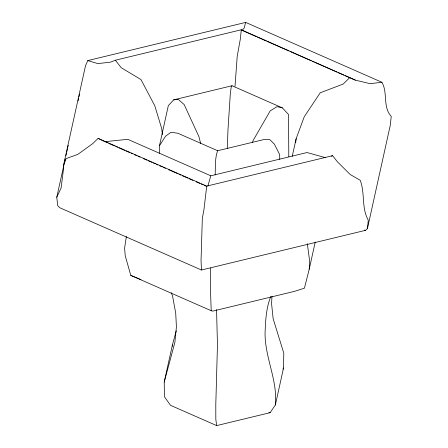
<?xml version="1.0" encoding="UTF-8"?>
<svg xmlns="http://www.w3.org/2000/svg" width="448" height="448" viewBox="0 0 448 448"><rect width="100%" height="100%" fill="white"/><g stroke="black" fill="none" stroke-linecap="round" stroke-linejoin="round"><path stroke-width="0.67" d="M215.13 174.978C215.572 166.958 214.788 158.256 217.661 150.735L263.844 139.569L269.735 139.58L274.361 144.122L279.67 154.566L279.742 159.354M63.47 165.441L63.42 169.546L61.118 187.975L56.767 197.254L57.725 205.688L59.814 207.766L201.46 270.01L365.646 230.306L367.45 228.519L390.275 125.278L391.233 116.379C382.463 106.893 388.041 92.697 381.898 82.258L245.678 22.4L87.78 60.581L85.512 65.766L63.47 165.441L66.102 158.62L77.823 154.37L92.641 143.674L98.101 138.387L206.713 186.116L332.612 155.674L337.322 161.706L350.106 174.44L360.22 180.298C365.182 193.11 361.29 207.878 368.273 220.214L367.45 228.519M176.266 330.82L172.418 344.943L164.209 382.066L164.461 396.777L170.542 405.334L216.658 425.6L270.116 412.675L275.369 404.953C277.794 380.464 264.93 357.728 265.059 333.323C265.53 320.942 266.073 308.112 270.782 296.503M275.369 404.953L283.539 367.987L283.791 353.153L273.134 318.685L271.589 303.778L271.97 296.145M159.337 153.21L159.471 145.706L168.33 105.644L173.639 99.859L232.014 85.742L282.38 107.873L288.529 114.503L288.803 156.699M210.717 268.01L210.353 285.919L211.204 310.727L212.778 311.114L294.51 291.351L304.416 288.187L309.204 269.298L315.23 242.043M227.287 148.299L227.993 129.601L230.339 93.386L231.28 86.565L232.014 85.742M235.015 86.335L237.21 56.308L240.358 38.903L241.287 29.775L355.359 80.147L370.177 83.681L381.898 82.258M309.204 269.298L309.758 261.884L307.328 243.701M206.713 186.116L203.93 209.782L202.322 218.478L201.04 260.652L201.46 270.01M295.669 142.526L296.15 138.656L304.242 116.754L320.23 92.786L343.146 84.067L349.899 77.504M126.364 236.516L124.594 248.237L125.233 255.735L130.788 275.391L211.204 310.727M56.767 197.254L64.322 163.1M64.624 161.734L65.229 159.001M65.979 155.585L66.584 152.852M66.886 151.486L67.491 148.753M67.794 147.386L68.247 145.337M78.064 100.934L78.669 98.202M78.971 96.835L79.576 94.102M292.247 156.302L296.15 138.656M164.209 382.066L174.866 342.446L176.411 326.794L175.722 313.253L172.53 295.882L171.226 292.662M245.678 22.4L244.07 28.263L242.032 30.352L241.287 29.775L115.388 60.217L110.678 62.115L97.894 63.61L87.78 60.581M207.827 186.206L210.79 175.806L307.02 152.538L325.466 157.679M252.459 142.61L253.064 140.622L270.183 110.891L277.015 106.663L282.38 107.873M282.901 369.197L283.539 367.987M159.471 145.706L165.62 136.108L170.985 132.3L177.817 133.23L217.661 150.735M331.318 156.201L332.612 155.674M104.854 141.686L127.77 139.322L210.79 175.806M173.639 99.859L178.265 99.383L184.156 104.552L198.923 136.629L200.631 143.382M364.358 230.082L365.646 230.306M268.862 412.317L270.116 412.675M130.788 275.391L140.991 279.602M242.032 30.352L256.122 36.54M257.398 37.106L266.364 41.042M267.641 41.602L288.77 50.887M290.052 51.453L311.181 60.738M312.458 61.298L314.378 62.143M315.661 62.703L336.79 71.988M338.072 72.554L343.834 75.085M345.111 75.645L355.359 80.147M105.493 141.971L107.414 142.811M108.69 143.371L114.436 145.897M115.713 146.457L117.628 147.297M118.905 147.862L124.65 150.382M125.927 150.948L129.758 152.628M131.034 153.188L132.311 153.754M134.226 154.594L136.78 155.714M138.057 156.274L139.972 157.119M143.164 158.519L146.994 160.205M148.271 160.765L152.102 162.45M153.378 163.01L155.294 163.85M156.57 164.41L157.847 164.97M159.762 165.816L162.316 166.936M163.593 167.496L165.508 168.342M168.7 169.742L177.638 173.667M178.914 174.233L180.83 175.073M182.106 175.633L187.852 178.158M189.129 178.718L192.959 180.404M196.151 181.804L199.982 183.49M201.258 184.05L203.174 184.89M204.45 185.45L205.727 186.015M98.101 138.387L104.244 141.389M115.388 60.217L121.212 67.715L140.98 79.576L154.773 105.739L161.756 128.75L162.378 134.652M216.658 425.6L215.824 419.35L215.79 404.734L217.465 344.831L216.546 309.501M172.418 344.943L172.435 346.293"/></g></svg>
